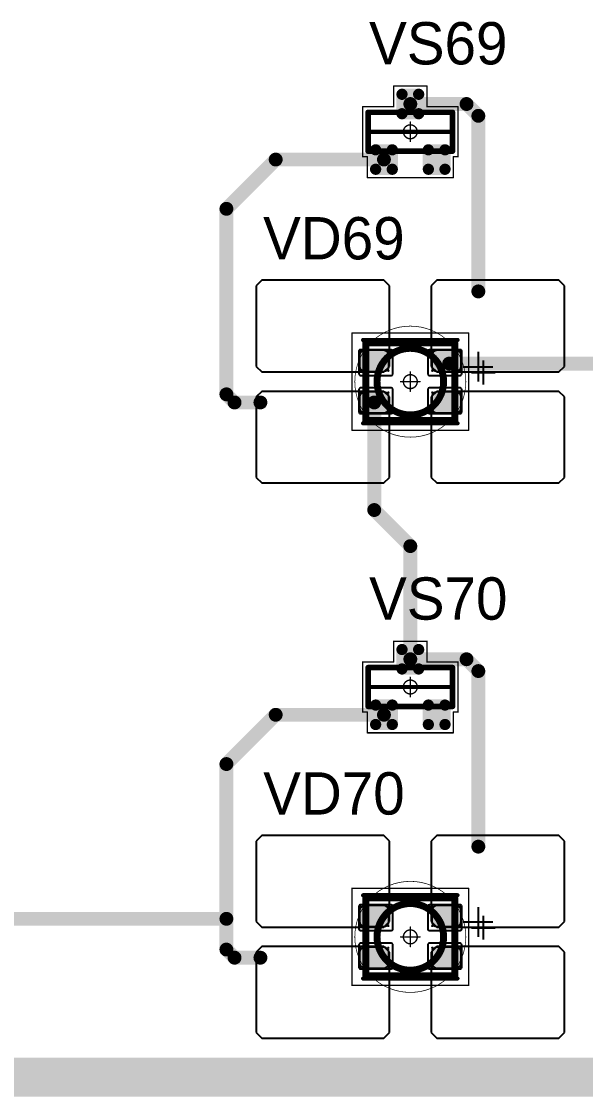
# Model space of a CAD drawing. Header units: millimetres. Extents: x 0 to 400, y 0 to 511.
# Drawn here: x 185.99 to 206.31, y 175.75 to 214.47 of the extents above; entities that cross this region are included whole.
import ezdxf

# ---------------------------------------------------------------- set-up
doc = ezdxf.new("R2010")
doc.units = ezdxf.units.MM
for name, color, linetype in [('Mechanical13', 56, 'Continuous'), ('Mechanical15', 56, 'Continuous'), ('Mechanical2', 216, 'Continuous'), ('TopLayer', 1, 'Continuous'), ('TopOverlay', 2, 'Continuous'), ('TopPaste', 8, 'Continuous'), ('TopSolder', 216, 'Continuous')]:
    doc.layers.add(name, color=color, linetype=linetype)

# ---------------------------------------------------------------- blocks, each defined once
blk = doc.blocks.new('SOT23_527')
at = {"layer": 'Mechanical13', "const_width": 0.2}
for points in [[(-0.7, 1.52), (0.7, 1.52)], [(-0.7, 1.52), (-0.7, -1.52)], [(0.7, 1.52), (0.7, -1.52)], [(-0.7, -1.52), (0.7, -1.52)]]:
    blk.add_lwpolyline(points, dxfattribs=at)
at = {"layer": 'Mechanical13', "const_width": 0.1}
for points in [[(-0.75, 1.52, 1), (-0.65, 1.52, 1)], [(-0.75, 1.52, 1), (-0.65, 1.52, 1)], [(0.65, 1.52, 1), (0.75, 1.52, 1)], [(0.65, 1.52, 1), (0.75, 1.52, 1)], [(-0.75, -1.52, 1), (-0.65, -1.52, 1)], [(-0.75, -1.52, 1), (-0.65, -1.52, 1)], [(0.65, -1.52, 1), (0.75, -1.52, 1)], [(0.65, -1.52, 1), (0.75, -1.52, 1)]]:
    blk.add_lwpolyline(points, format="xyb", close=True, dxfattribs=at)
at = {"layer": 'Mechanical15', "const_width": 0.05}
for points in [[(-1.65, 1.55), (-1.65, -1.55)], [(-1.65, 1.55), (-0.9, 1.55)], [(-0.9, 1.72), (-0.9, 1.55)], [(-0.9, 1.72), (0.9, 1.72)], [(0.9, 1.72), (0.9, 0.6)], [(0.9, 0.6), (1.65, 0.6)], [(1.65, 0.6), (1.65, -0.6)], [(-0.35, 0), (0.35, 0)], [(0, 0.35), (0, -0.35)], [(0.9, -0.6), (1.65, -0.6)], [(0.9, -0.6), (0.9, -1.72)], [(-1.65, -1.55), (-0.9, -1.55)], [(-0.9, -1.55), (-0.9, -1.72)], [(-0.9, -1.72), (0.9, -1.72)]]:
    blk.add_lwpolyline(points, dxfattribs=at)
at = {"layer": 'Mechanical15'}
for points, const_width in [([(-1.662, 1.55, 1), (-1.637, 1.55, 1)], 0.025), ([(-1.662, 1.55, 1), (-1.637, 1.55, 1)], 0.025), ([(-0.913, 1.72, 1), (-0.888, 1.72, 1)], 0.025), ([(-0.913, 1.72, 1), (-0.888, 1.72, 1)], 0.025), ([(-0.913, 1.55, 1), (-0.888, 1.55, 1)], 0.025), ([(-0.913, 1.55, 1), (-0.888, 1.55, 1)], 0.025), ([(0.888, 1.72, 1), (0.913, 1.72, 1)], 0.025), ([(0.888, 1.72, 1), (0.913, 1.72, 1)], 0.025), ([(0.888, 0.6, 1), (0.913, 0.6, 1)], 0.025), ([(0.888, 0.6, 1), (0.913, 0.6, 1)], 0.025), ([(1.637, 0.6, 1), (1.662, 0.6, 1)], 0.025), ([(1.637, 0.6, 1), (1.662, 0.6, 1)], 0.025), ([(-0.362, 0, 1), (-0.337, 0, 1)], 0.025), ([(0.25, 0, 1), (-0.25, 0, 1)], 0.05), ([(-0.262, 0, 1), (-0.238, 0, 1)], 0.025), ([(-0.012, 0.35, 1), (0.012, 0.35, 1)], 0.025), ([(0.238, 0, 1), (0.262, 0, 1)], 0.025), ([(0.337, 0, 1), (0.362, 0, 1)], 0.025), ([(-0.012, -0.35, 1), (0.012, -0.35, 1)], 0.025), ([(0.888, -0.6, 1), (0.913, -0.6, 1)], 0.025), ([(0.888, -0.6, 1), (0.913, -0.6, 1)], 0.025), ([(1.637, -0.6, 1), (1.662, -0.6, 1)], 0.025), ([(1.637, -0.6, 1), (1.662, -0.6, 1)], 0.025), ([(-1.662, -1.55, 1), (-1.637, -1.55, 1)], 0.025), ([(-1.662, -1.55, 1), (-1.637, -1.55, 1)], 0.025), ([(-0.913, -1.55, 1), (-0.888, -1.55, 1)], 0.025), ([(-0.913, -1.55, 1), (-0.888, -1.55, 1)], 0.025), ([(-0.913, -1.72, 1), (-0.888, -1.72, 1)], 0.025), ([(-0.913, -1.72, 1), (-0.888, -1.72, 1)], 0.025), ([(0.888, -1.72, 1), (0.913, -1.72, 1)], 0.025), ([(0.888, -1.72, 1), (0.913, -1.72, 1)], 0.025)]:
    blk.add_lwpolyline(points, format="xyb", close=True, dxfattribs=dict(at, const_width=const_width))
at = {"layer": 'TopLayer', "const_width": 0.1}
for points in [[(-1.4, 1.25, 1), (-1.3, 1.25, 1)], [(-0.7, 1.25, 1), (-0.6, 1.25, 1)], [(-1.4, 0.65, 1), (-1.3, 0.65, 1)], [(-0.7, 0.65, 1), (-0.6, 0.65, 1)], [(0.6, 0.3, 1), (0.7, 0.3, 1)], [(1.3, 0.3, 1), (1.4, 0.3, 1)], [(0.6, -0.3, 1), (0.7, -0.3, 1)], [(1.3, -0.3, 1), (1.4, -0.3, 1)], [(-1.4, -0.65, 1), (-1.3, -0.65, 1)], [(-0.7, -0.65, 1), (-0.6, -0.65, 1)], [(-1.4, -1.25, 1), (-1.3, -1.25, 1)], [(-0.7, -1.25, 1), (-0.6, -1.25, 1)]]:
    blk.add_lwpolyline(points, format="xyb", close=True, dxfattribs=at)
at = {"layer": 'TopLayer'}
for points in [[(-1.45, 1.25), (-1.45, 0.65), (-0.55, 1.25), (-0.55, 0.65)], [(-1.35, 1.35), (-1.35, 0.55), (-0.65, 1.35), (-0.65, 0.55)], [(0.65, 0.4), (0.65, -0.4), (1.35, 0.4), (1.35, -0.4)], [(0.55, 0.3), (0.55, -0.3), (1.45, 0.3), (1.45, -0.3)], [(-1.45, -0.65), (-1.45, -1.25), (-0.55, -0.65), (-0.55, -1.25)], [(-1.35, -0.55), (-1.35, -1.35), (-0.65, -0.55), (-0.65, -1.35)]]:
    blk.add_solid(points, dxfattribs=at)
at = {"layer": 'TopOverlay', "const_width": 0.15}
blk.add_lwpolyline([(0, 1.5), (0, -1.5)], dxfattribs=at)
at = {"layer": 'TopOverlay', "const_width": 0.075}
for points in [[(-0.038, 1.5, 1), (0.038, 1.5, 1)], [(-0.038, -1.5, 1), (0.038, -1.5, 1)]]:
    blk.add_lwpolyline(points, format="xyb", close=True, dxfattribs=at)
at = {"layer": 'TopPaste', "const_width": 0.075}
for points in [[(-1.387, 1.25, 1), (-1.313, 1.25, 1)], [(-0.687, 1.25, 1), (-0.613, 1.25, 1)], [(-1.387, 0.65, 1), (-1.313, 0.65, 1)], [(-0.687, 0.65, 1), (-0.613, 0.65, 1)], [(0.613, 0.3, 1), (0.687, 0.3, 1)], [(1.313, 0.3, 1), (1.387, 0.3, 1)], [(0.613, -0.3, 1), (0.687, -0.3, 1)], [(1.313, -0.3, 1), (1.387, -0.3, 1)], [(-1.387, -0.65, 1), (-1.313, -0.65, 1)], [(-0.687, -0.65, 1), (-0.613, -0.65, 1)], [(-1.387, -1.25, 1), (-1.313, -1.25, 1)], [(-0.687, -1.25, 1), (-0.613, -1.25, 1)]]:
    blk.add_lwpolyline(points, format="xyb", close=True, dxfattribs=at)
at = {"layer": 'TopPaste'}
for points in [[(-1.425, 1.25), (-1.425, 0.65), (-0.575, 1.25), (-0.575, 0.65)], [(-1.35, 1.325), (-1.35, 0.575), (-0.65, 1.325), (-0.65, 0.575)], [(0.575, 0.3), (0.575, -0.3), (1.425, 0.3), (1.425, -0.3)], [(0.65, 0.375), (0.65, -0.375), (1.35, 0.375), (1.35, -0.375)], [(-1.425, -0.65), (-1.425, -1.25), (-0.575, -0.65), (-0.575, -1.25)], [(-1.35, -0.575), (-1.35, -1.325), (-0.65, -0.575), (-0.65, -1.325)]]:
    blk.add_solid(points, dxfattribs=at)
at = {"layer": 'TopSolder', "const_width": 0.202}
for points in [[(-1.451, 1.25, 1), (-1.249, 1.25, 1)], [(-0.751, 1.25, 1), (-0.549, 1.25, 1)], [(-1.451, 0.65, 1), (-1.249, 0.65, 1)], [(-0.751, 0.65, 1), (-0.549, 0.65, 1)], [(0.549, 0.3, 1), (0.751, 0.3, 1)], [(1.249, 0.3, 1), (1.451, 0.3, 1)], [(0.549, -0.3, 1), (0.751, -0.3, 1)], [(1.249, -0.3, 1), (1.451, -0.3, 1)], [(-1.451, -0.65, 1), (-1.249, -0.65, 1)], [(-0.751, -0.65, 1), (-0.549, -0.65, 1)], [(-1.451, -1.25, 1), (-1.249, -1.25, 1)], [(-0.751, -1.25, 1), (-0.549, -1.25, 1)]]:
    blk.add_lwpolyline(points, format="xyb", close=True, dxfattribs=at)
at = {"layer": 'TopSolder'}
for points in [[(-1.552, 1.25), (-1.552, 0.65), (-0.448, 1.25), (-0.448, 0.65)], [(-1.35, 1.452), (-1.35, 0.448), (-0.65, 1.452), (-0.65, 0.448)], [(0.65, 0.502), (0.65, -0.502), (1.35, 0.502), (1.35, -0.502)], [(0.448, 0.3), (0.448, -0.3), (1.552, 0.3), (1.552, -0.3)], [(-1.552, -0.65), (-1.552, -1.25), (-0.448, -0.65), (-0.448, -1.25)], [(-1.35, -0.448), (-1.35, -1.452), (-0.65, -0.448), (-0.65, -1.452)]]:
    blk.add_solid(points, dxfattribs=at)
blk = doc.blocks.new('SOT23_528')
at = {"layer": 'Mechanical13', "const_width": 0.2}
for points in [[(-0.7, 1.52), (0.7, 1.52)], [(-0.7, 1.52), (-0.7, -1.52)], [(0.7, 1.52), (0.7, -1.52)], [(-0.7, -1.52), (0.7, -1.52)]]:
    blk.add_lwpolyline(points, dxfattribs=at)
at = {"layer": 'Mechanical13', "const_width": 0.1}
for points in [[(-0.75, 1.52, 1), (-0.65, 1.52, 1)], [(-0.75, 1.52, 1), (-0.65, 1.52, 1)], [(0.65, 1.52, 1), (0.75, 1.52, 1)], [(0.65, 1.52, 1), (0.75, 1.52, 1)], [(-0.75, -1.52, 1), (-0.65, -1.52, 1)], [(-0.75, -1.52, 1), (-0.65, -1.52, 1)], [(0.65, -1.52, 1), (0.75, -1.52, 1)], [(0.65, -1.52, 1), (0.75, -1.52, 1)]]:
    blk.add_lwpolyline(points, format="xyb", close=True, dxfattribs=at)
at = {"layer": 'Mechanical15', "const_width": 0.05}
for points in [[(-1.65, 1.55), (-1.65, -1.55)], [(-1.65, 1.55), (-0.9, 1.55)], [(-0.9, 1.72), (-0.9, 1.55)], [(-0.9, 1.72), (0.9, 1.72)], [(0.9, 1.72), (0.9, 0.6)], [(0.9, 0.6), (1.65, 0.6)], [(1.65, 0.6), (1.65, -0.6)], [(-0.35, 0), (0.35, 0)], [(0, 0.35), (0, -0.35)], [(0.9, -0.6), (1.65, -0.6)], [(0.9, -0.6), (0.9, -1.72)], [(-1.65, -1.55), (-0.9, -1.55)], [(-0.9, -1.55), (-0.9, -1.72)], [(-0.9, -1.72), (0.9, -1.72)]]:
    blk.add_lwpolyline(points, dxfattribs=at)
at = {"layer": 'Mechanical15'}
for points, const_width in [([(-1.662, 1.55, 1), (-1.637, 1.55, 1)], 0.025), ([(-1.662, 1.55, 1), (-1.637, 1.55, 1)], 0.025), ([(-0.913, 1.72, 1), (-0.888, 1.72, 1)], 0.025), ([(-0.913, 1.72, 1), (-0.888, 1.72, 1)], 0.025), ([(-0.913, 1.55, 1), (-0.888, 1.55, 1)], 0.025), ([(-0.913, 1.55, 1), (-0.888, 1.55, 1)], 0.025), ([(0.888, 1.72, 1), (0.913, 1.72, 1)], 0.025), ([(0.888, 1.72, 1), (0.913, 1.72, 1)], 0.025), ([(0.888, 0.6, 1), (0.913, 0.6, 1)], 0.025), ([(0.888, 0.6, 1), (0.913, 0.6, 1)], 0.025), ([(1.637, 0.6, 1), (1.662, 0.6, 1)], 0.025), ([(1.637, 0.6, 1), (1.662, 0.6, 1)], 0.025), ([(-0.362, 0, 1), (-0.337, 0, 1)], 0.025), ([(0.25, 0, 1), (-0.25, 0, 1)], 0.05), ([(-0.262, 0, 1), (-0.238, 0, 1)], 0.025), ([(-0.012, 0.35, 1), (0.012, 0.35, 1)], 0.025), ([(0.238, 0, 1), (0.262, 0, 1)], 0.025), ([(0.337, 0, 1), (0.362, 0, 1)], 0.025), ([(-0.012, -0.35, 1), (0.012, -0.35, 1)], 0.025), ([(0.888, -0.6, 1), (0.913, -0.6, 1)], 0.025), ([(0.888, -0.6, 1), (0.913, -0.6, 1)], 0.025), ([(1.637, -0.6, 1), (1.662, -0.6, 1)], 0.025), ([(1.637, -0.6, 1), (1.662, -0.6, 1)], 0.025), ([(-1.662, -1.55, 1), (-1.637, -1.55, 1)], 0.025), ([(-1.662, -1.55, 1), (-1.637, -1.55, 1)], 0.025), ([(-0.913, -1.55, 1), (-0.888, -1.55, 1)], 0.025), ([(-0.913, -1.55, 1), (-0.888, -1.55, 1)], 0.025), ([(-0.913, -1.72, 1), (-0.888, -1.72, 1)], 0.025), ([(-0.913, -1.72, 1), (-0.888, -1.72, 1)], 0.025), ([(0.888, -1.72, 1), (0.913, -1.72, 1)], 0.025), ([(0.888, -1.72, 1), (0.913, -1.72, 1)], 0.025)]:
    blk.add_lwpolyline(points, format="xyb", close=True, dxfattribs=dict(at, const_width=const_width))
at = {"layer": 'TopLayer', "const_width": 0.1}
for points in [[(-1.4, 1.25, 1), (-1.3, 1.25, 1)], [(-0.7, 1.25, 1), (-0.6, 1.25, 1)], [(-1.4, 0.65, 1), (-1.3, 0.65, 1)], [(-0.7, 0.65, 1), (-0.6, 0.65, 1)], [(0.6, 0.3, 1), (0.7, 0.3, 1)], [(1.3, 0.3, 1), (1.4, 0.3, 1)], [(0.6, -0.3, 1), (0.7, -0.3, 1)], [(1.3, -0.3, 1), (1.4, -0.3, 1)], [(-1.4, -0.65, 1), (-1.3, -0.65, 1)], [(-0.7, -0.65, 1), (-0.6, -0.65, 1)], [(-1.4, -1.25, 1), (-1.3, -1.25, 1)], [(-0.7, -1.25, 1), (-0.6, -1.25, 1)]]:
    blk.add_lwpolyline(points, format="xyb", close=True, dxfattribs=at)
at = {"layer": 'TopLayer'}
for points in [[(-1.45, 1.25), (-1.45, 0.65), (-0.55, 1.25), (-0.55, 0.65)], [(-1.35, 1.35), (-1.35, 0.55), (-0.65, 1.35), (-0.65, 0.55)], [(0.65, 0.4), (0.65, -0.4), (1.35, 0.4), (1.35, -0.4)], [(0.55, 0.3), (0.55, -0.3), (1.45, 0.3), (1.45, -0.3)], [(-1.45, -0.65), (-1.45, -1.25), (-0.55, -0.65), (-0.55, -1.25)], [(-1.35, -0.55), (-1.35, -1.35), (-0.65, -0.55), (-0.65, -1.35)]]:
    blk.add_solid(points, dxfattribs=at)
at = {"layer": 'TopOverlay', "const_width": 0.15}
blk.add_lwpolyline([(0, 1.5), (0, -1.5)], dxfattribs=at)
at = {"layer": 'TopOverlay', "const_width": 0.075}
for points in [[(-0.038, 1.5, 1), (0.038, 1.5, 1)], [(-0.038, -1.5, 1), (0.038, -1.5, 1)]]:
    blk.add_lwpolyline(points, format="xyb", close=True, dxfattribs=at)
at = {"layer": 'TopPaste', "const_width": 0.075}
for points in [[(-1.387, 1.25, 1), (-1.313, 1.25, 1)], [(-0.687, 1.25, 1), (-0.613, 1.25, 1)], [(-1.387, 0.65, 1), (-1.313, 0.65, 1)], [(-0.687, 0.65, 1), (-0.613, 0.65, 1)], [(0.613, 0.3, 1), (0.687, 0.3, 1)], [(1.313, 0.3, 1), (1.387, 0.3, 1)], [(0.613, -0.3, 1), (0.687, -0.3, 1)], [(1.313, -0.3, 1), (1.387, -0.3, 1)], [(-1.387, -0.65, 1), (-1.313, -0.65, 1)], [(-0.687, -0.65, 1), (-0.613, -0.65, 1)], [(-1.387, -1.25, 1), (-1.313, -1.25, 1)], [(-0.687, -1.25, 1), (-0.613, -1.25, 1)]]:
    blk.add_lwpolyline(points, format="xyb", close=True, dxfattribs=at)
at = {"layer": 'TopPaste'}
for points in [[(-1.425, 1.25), (-1.425, 0.65), (-0.575, 1.25), (-0.575, 0.65)], [(-1.35, 1.325), (-1.35, 0.575), (-0.65, 1.325), (-0.65, 0.575)], [(0.575, 0.3), (0.575, -0.3), (1.425, 0.3), (1.425, -0.3)], [(0.65, 0.375), (0.65, -0.375), (1.35, 0.375), (1.35, -0.375)], [(-1.425, -0.65), (-1.425, -1.25), (-0.575, -0.65), (-0.575, -1.25)], [(-1.35, -0.575), (-1.35, -1.325), (-0.65, -0.575), (-0.65, -1.325)]]:
    blk.add_solid(points, dxfattribs=at)
at = {"layer": 'TopSolder', "const_width": 0.202}
for points in [[(-1.451, 1.25, 1), (-1.249, 1.25, 1)], [(-0.751, 1.25, 1), (-0.549, 1.25, 1)], [(-1.451, 0.65, 1), (-1.249, 0.65, 1)], [(-0.751, 0.65, 1), (-0.549, 0.65, 1)], [(0.549, 0.3, 1), (0.751, 0.3, 1)], [(1.249, 0.3, 1), (1.451, 0.3, 1)], [(0.549, -0.3, 1), (0.751, -0.3, 1)], [(1.249, -0.3, 1), (1.451, -0.3, 1)], [(-1.451, -0.65, 1), (-1.249, -0.65, 1)], [(-0.751, -0.65, 1), (-0.549, -0.65, 1)], [(-1.451, -1.25, 1), (-1.249, -1.25, 1)], [(-0.751, -1.25, 1), (-0.549, -1.25, 1)]]:
    blk.add_lwpolyline(points, format="xyb", close=True, dxfattribs=at)
at = {"layer": 'TopSolder'}
for points in [[(-1.552, 1.25), (-1.552, 0.65), (-0.448, 1.25), (-0.448, 0.65)], [(-1.35, 1.452), (-1.35, 0.448), (-0.65, 1.452), (-0.65, 0.448)], [(0.65, 0.502), (0.65, -0.502), (1.35, 0.502), (1.35, -0.502)], [(0.448, 0.3), (0.448, -0.3), (1.552, 0.3), (1.552, -0.3)], [(-1.552, -0.65), (-1.552, -1.25), (-0.448, -0.65), (-0.448, -1.25)], [(-1.35, -0.448), (-1.35, -1.452), (-0.65, -0.448), (-0.65, -1.452)]]:
    blk.add_solid(points, dxfattribs=at)
blk = doc.blocks.new('E65F_731')
at = {"layer": 'Mechanical13'}
for p, q in [((2.441, 1.071), (2.441, 0)), ((1.905, 0.536), (2.976, 0.536))]:
    blk.add_line(p, q, dxfattribs=at)
at = {"layer": 'Mechanical13', "const_width": 0.25}
for points in [[(-1.6, -1.4), (-1.6, 1.4)], [(-1.6, 1.4), (1.6, 1.4)], [(1.6, -1.4), (1.6, 1.4)], [(-1.6, -1.4), (1.6, -1.4)]]:
    blk.add_lwpolyline(points, dxfattribs=at)
at = {"layer": 'Mechanical13'}
for points, const_width in [([(-1.663, 1.4, 1), (-1.538, 1.4, 1)], 0.125), ([(-1.663, 1.4, 1), (-1.538, 1.4, 1)], 0.125), ([(1.2, 0, 1), (-1.2, 0, 1)], 0.25), ([(1.537, 1.4, 1), (1.662, 1.4, 1)], 0.125), ([(1.537, 1.4, 1), (1.662, 1.4, 1)], 0.125), ([(-1.263, 0, 1), (-1.138, 0, 1)], 0.125), ([(1.137, 0, 1), (1.262, 0, 1)], 0.125), ([(-1.663, -1.4, 1), (-1.538, -1.4, 1)], 0.125), ([(-1.663, -1.4, 1), (-1.538, -1.4, 1)], 0.125), ([(1.537, -1.4, 1), (1.662, -1.4, 1)], 0.125), ([(1.537, -1.4, 1), (1.662, -1.4, 1)], 0.125)]:
    blk.add_lwpolyline(points, format="xyb", close=True, dxfattribs=dict(at, const_width=const_width))
at = {"layer": 'Mechanical15', "const_width": 0.05}
for points in [[(-2.1, 1.75), (2.1, 1.75)], [(-2.1, -1.75), (-2.1, 1.75)], [(2.1, -1.75), (2.1, 1.75)], [(-0.35, 0), (0.35, 0)], [(-0.35, 0), (0.35, 0)], [(0, -0.35), (0, 0.35)], [(0, -0.35), (0, 0.35)], [(-2.1, -1.75), (2.1, -1.75)]]:
    blk.add_lwpolyline(points, dxfattribs=at)
at = {"layer": 'Mechanical15'}
for points, const_width in [([(-2.113, 1.75, 1), (-2.088, 1.75, 1)], 0.025), ([(-2.113, 1.75, 1), (-2.088, 1.75, 1)], 0.025), ([(2.087, 1.75, 1), (2.112, 1.75, 1)], 0.025), ([(2.087, 1.75, 1), (2.112, 1.75, 1)], 0.025), ([(-0.363, 0, 1), (-0.338, 0, 1)], 0.025), ([(-0.363, 0, 1), (-0.338, 0, 1)], 0.025), ([(0.25, 0, 1), (-0.25, 0, 1)], 0.05), ([(0.25, 0, 1), (-0.25, 0, 1)], 0.05), ([(-0.263, 0, 1), (-0.238, 0, 1)], 0.025), ([(-0.263, 0, 1), (-0.238, 0, 1)], 0.025), ([(-0.013, 0.35, 1), (0.012, 0.35, 1)], 0.025), ([(-0.013, 0.35, 1), (0.012, 0.35, 1)], 0.025), ([(0.237, 0, 1), (0.262, 0, 1)], 0.025), ([(0.237, 0, 1), (0.262, 0, 1)], 0.025), ([(0.337, 0, 1), (0.362, 0, 1)], 0.025), ([(0.337, 0, 1), (0.362, 0, 1)], 0.025), ([(-0.013, -0.35, 1), (0.012, -0.35, 1)], 0.025), ([(-0.013, -0.35, 1), (0.012, -0.35, 1)], 0.025), ([(-2.113, -1.75, 1), (-2.088, -1.75, 1)], 0.025), ([(-2.113, -1.75, 1), (-2.088, -1.75, 1)], 0.025), ([(2.087, -1.75, 1), (2.112, -1.75, 1)], 0.025), ([(2.087, -1.75, 1), (2.112, -1.75, 1)], 0.025)]:
    blk.add_lwpolyline(points, format="xyb", close=True, dxfattribs=dict(at, const_width=const_width))
at = {"layer": 'TopLayer'}
for p, q in [((-5.35, 3.65), (-5.55, 3.45)), ((-0.95, 3.65), (-5.35, 3.65)), ((-5.35, 3.65), (-5.35, 3.65)), ((-0.75, 3.45), (-0.95, 3.65)), ((0.95, 3.65), (0.75, 3.45)), ((5.35, 3.65), (0.95, 3.65)), ((0.95, 3.65), (0.95, 3.65)), ((5.55, 3.45), (5.35, 3.65)), ((-5.55, 3.45), (-5.55, 3.45)), ((-5.55, 3.45), (-5.55, 0.55)), ((-0.75, 0.55), (-0.75, 3.45)), ((0.75, 3.45), (0.75, 3.45)), ((0.75, 3.45), (0.75, 0.55)), ((5.55, 0.55), (5.55, 3.45)), ((-5.55, 0.55), (-5.35, 0.35)), ((-0.95, 0.35), (-0.75, 0.55)), ((0.75, 0.55), (0.95, 0.35)), ((5.35, 0.35), (5.55, 0.55)), ((-5.35, 0.35), (-0.95, 0.35)), ((0.95, 0.35), (5.35, 0.35)), ((-5.35, -0.35), (-5.55, -0.55)), ((-0.95, -0.35), (-5.35, -0.35)), ((-5.35, -0.35), (-5.35, -0.35)), ((-0.75, -0.55), (-0.95, -0.35)), ((0.95, -0.35), (0.75, -0.55)), ((5.35, -0.35), (0.95, -0.35)), ((0.95, -0.35), (0.95, -0.35)), ((5.55, -0.55), (5.35, -0.35)), ((-5.55, -0.55), (-5.55, -0.55)), ((-5.55, -0.55), (-5.55, -3.45)), ((-0.75, -3.45), (-0.75, -0.55)), ((0.75, -0.55), (0.75, -0.55)), ((0.75, -0.55), (0.75, -3.45)), ((5.55, -3.45), (5.55, -0.55)), ((-5.55, -3.45), (-5.35, -3.65)), ((-0.95, -3.65), (-0.75, -3.45)), ((0.75, -3.45), (0.95, -3.65)), ((5.35, -3.65), (5.55, -3.45)), ((-5.35, -3.65), (-0.95, -3.65)), ((0.95, -3.65), (5.35, -3.65))]:
    blk.add_line(p, q, dxfattribs=at)
at = {"layer": 'TopLayer', "const_width": 0.04}
for points in [[(-1.83, 1.11, 1), (-1.79, 1.11, 1)], [(-0.81, 1.11, 1), (-0.77, 1.11, 1)], [(0.77, 1.11, 1), (0.81, 1.11, 1)], [(1.79, 1.11, 1), (1.83, 1.11, 1)], [(-1.83, 0.39, 1), (-1.79, 0.39, 1)], [(-0.81, 0.39, 1), (-0.77, 0.39, 1)], [(0.77, 0.39, 1), (0.81, 0.39, 1)], [(1.79, 0.39, 1), (1.83, 0.39, 1)], [(-1.83, -0.39, 1), (-1.79, -0.39, 1)], [(-0.81, -0.39, 1), (-0.77, -0.39, 1)], [(0.77, -0.39, 1), (0.81, -0.39, 1)], [(1.79, -0.39, 1), (1.83, -0.39, 1)], [(-1.83, -1.11, 1), (-1.79, -1.11, 1)], [(-0.81, -1.11, 1), (-0.77, -1.11, 1)], [(0.77, -1.11, 1), (0.81, -1.11, 1)], [(1.79, -1.11, 1), (1.83, -1.11, 1)]]:
    blk.add_lwpolyline(points, format="xyb", close=True, dxfattribs=at)
at = {"layer": 'TopLayer'}
for points in [[(-1.85, 1.11), (-1.85, 0.39), (-0.75, 1.11), (-0.75, 0.39)], [(-1.81, 1.15), (-1.81, 0.35), (-0.79, 1.15), (-0.79, 0.35)], [(0.75, 1.11), (0.75, 0.39), (1.85, 1.11), (1.85, 0.39)], [(0.79, 1.15), (0.79, 0.35), (1.81, 1.15), (1.81, 0.35)], [(-1.81, -0.35), (-1.81, -1.15), (-0.79, -0.35), (-0.79, -1.15)], [(0.79, -0.35), (0.79, -1.15), (1.81, -0.35), (1.81, -1.15)], [(-1.85, -0.39), (-1.85, -1.11), (-0.75, -0.39), (-0.75, -1.11)], [(0.75, -0.39), (0.75, -1.11), (1.85, -0.39), (1.85, -1.11)]]:
    blk.add_solid(points, dxfattribs=at)
at = {"layer": 'TopOverlay'}
for p, q in [((2.628, 0.757), (2.628, -0.1)), ((2.2, 0.328), (3.057, 0.328))]:
    blk.add_line(p, q, dxfattribs=at)
at = {"layer": 'TopOverlay', "const_width": 0.15}
for points in [[(-1.7, 1.5), (1.7, 1.5)], [(-1.7, -1.5), (1.7, -1.5)]]:
    blk.add_lwpolyline(points, dxfattribs=at)
at = {"layer": 'TopOverlay', "const_width": 0.075}
for points in [[(-1.738, 1.5, 1), (-1.663, 1.5, 1)], [(1.662, 1.5, 1), (1.737, 1.5, 1)], [(-1.738, -1.5, 1), (-1.663, -1.5, 1)], [(1.662, -1.5, 1), (1.737, -1.5, 1)]]:
    blk.add_lwpolyline(points, format="xyb", close=True, dxfattribs=at)
at = {"layer": 'TopPaste'}
for p, q in [((-1.814, 1.011), (-1.829, 0.938)), ((-1.829, 0.938), (-1.829, 0.563)), ((-1.773, 1.073), (-1.814, 1.011)), ((-1.711, 1.114), (-1.773, 1.073)), ((-1.638, 1.129), (-1.711, 1.114)), ((-0.963, 1.129), (-1.638, 1.129)), ((-0.889, 1.114), (-0.963, 1.129)), ((-0.827, 1.073), (-0.889, 1.114)), ((-0.786, 1.011), (-0.827, 1.073)), ((-0.771, 0.938), (-0.786, 1.011)), ((-0.771, 0.563), (-0.771, 0.938)), ((0.786, 1.011), (0.771, 0.938)), ((0.771, 0.938), (0.771, 0.563)), ((0.827, 1.073), (0.786, 1.011)), ((0.889, 1.114), (0.827, 1.073)), ((0.962, 1.129), (0.889, 1.114)), ((1.637, 1.129), (0.962, 1.129)), ((1.711, 1.114), (1.637, 1.129)), ((1.773, 1.073), (1.711, 1.114)), ((1.814, 1.011), (1.773, 1.073)), ((1.829, 0.938), (1.814, 1.011)), ((1.829, 0.563), (1.829, 0.938)), ((-1.829, 0.563), (-1.814, 0.489)), ((-1.814, 0.489), (-1.773, 0.427)), ((-1.773, 0.427), (-1.711, 0.386)), ((-0.889, 0.386), (-0.827, 0.427)), ((-0.827, 0.427), (-0.786, 0.489)), ((-0.786, 0.489), (-0.771, 0.563)), ((0.771, 0.563), (0.786, 0.489)), ((0.786, 0.489), (0.827, 0.427)), ((0.827, 0.427), (0.889, 0.386)), ((1.711, 0.386), (1.773, 0.427)), ((1.773, 0.427), (1.814, 0.489)), ((1.814, 0.489), (1.829, 0.563)), ((-1.711, 0.386), (-1.638, 0.371)), ((-1.638, 0.371), (-0.963, 0.371)), ((-0.963, 0.371), (-0.889, 0.386)), ((0.889, 0.386), (0.962, 0.371)), ((0.962, 0.371), (1.637, 0.371)), ((1.637, 0.371), (1.711, 0.386)), ((-1.711, -0.386), (-1.773, -0.427)), ((-1.638, -0.371), (-1.711, -0.386)), ((-0.963, -0.371), (-1.638, -0.371)), ((-0.889, -0.386), (-0.963, -0.371)), ((-0.827, -0.427), (-0.889, -0.386)), ((0.889, -0.386), (0.827, -0.427)), ((0.962, -0.371), (0.889, -0.386)), ((1.637, -0.371), (0.962, -0.371)), ((1.711, -0.386), (1.637, -0.371)), ((1.773, -0.427), (1.711, -0.386)), ((-1.814, -0.489), (-1.829, -0.563)), ((-1.829, -0.563), (-1.829, -0.938)), ((-1.773, -0.427), (-1.814, -0.489)), ((-0.786, -0.489), (-0.827, -0.427)), ((-0.771, -0.563), (-0.786, -0.489)), ((-0.771, -0.938), (-0.771, -0.563)), ((0.786, -0.489), (0.771, -0.563)), ((0.771, -0.563), (0.771, -0.938)), ((0.827, -0.427), (0.786, -0.489)), ((1.814, -0.489), (1.773, -0.427)), ((1.829, -0.563), (1.814, -0.489)), ((1.829, -0.938), (1.829, -0.563)), ((-1.829, -0.938), (-1.814, -1.011)), ((-1.814, -1.011), (-1.773, -1.073)), ((-1.773, -1.073), (-1.711, -1.114)), ((-1.711, -1.114), (-1.638, -1.129)), ((-1.638, -1.129), (-0.963, -1.129)), ((-0.963, -1.129), (-0.889, -1.114)), ((-0.889, -1.114), (-0.827, -1.073)), ((-0.827, -1.073), (-0.786, -1.011)), ((-0.786, -1.011), (-0.771, -0.938)), ((0.771, -0.938), (0.786, -1.011)), ((0.786, -1.011), (0.827, -1.073)), ((0.827, -1.073), (0.889, -1.114)), ((0.889, -1.114), (0.962, -1.129)), ((0.962, -1.129), (1.637, -1.129)), ((1.637, -1.129), (1.711, -1.114)), ((1.711, -1.114), (1.773, -1.073)), ((1.773, -1.073), (1.814, -1.011)), ((1.814, -1.011), (1.829, -0.938))]:
    blk.add_line(p, q, dxfattribs=at)
at = {"layer": 'TopSolder'}
for p, q in [((-1.842, 1.129), (-1.85, 1.111)), ((-1.85, 1.111), (-1.85, 1.101)), ((-1.85, 1.101), (-1.85, 1.101)), ((-1.85, 1.101), (-1.85, 0.301)), ((-1.828, 1.143), (-1.842, 1.129)), ((-1.81, 1.151), (-1.828, 1.143)), ((-1.8, 1.151), (-1.81, 1.151)), ((-0.7, 1.151), (-1.8, 1.151)), ((-0.685, 1.151), (-0.7, 1.151)), ((-0.7, 1.151), (-0.7, 1.151)), ((-0.658, 1.139), (-0.685, 1.151)), ((-0.636, 1.118), (-0.658, 1.139)), ((-0.625, 1.09), (-0.636, 1.118)), ((-0.625, 1.076), (-0.625, 1.09)), ((-0.625, 0.301), (-0.625, 1.076)), ((0.636, 1.118), (0.625, 1.09)), ((0.625, 1.09), (0.625, 1.076)), ((0.625, 1.076), (0.625, 1.076)), ((0.625, 1.076), (0.625, 0.301)), ((0.657, 1.139), (0.636, 1.118)), ((0.685, 1.151), (0.657, 1.139)), ((0.7, 1.151), (0.685, 1.151)), ((1.8, 1.151), (0.7, 1.151)), ((1.81, 1.151), (1.8, 1.151)), ((1.8, 1.151), (1.8, 1.151)), ((1.828, 1.143), (1.81, 1.151)), ((1.842, 1.129), (1.828, 1.143)), ((1.85, 1.111), (1.842, 1.129)), ((1.85, 1.101), (1.85, 1.111)), ((1.85, 0.301), (1.85, 1.101)), ((-1.85, 0.301), (-1.85, 0.286)), ((-1.85, 0.286), (-1.839, 0.258)), ((-1.839, 0.258), (-1.818, 0.237)), ((-1.818, 0.237), (-1.79, 0.226)), ((-1.79, 0.226), (-1.775, 0.226)), ((-1.775, 0.226), (-1.775, 0.226)), ((-1.775, 0.226), (-0.7, 0.226)), ((-0.7, 0.226), (-0.685, 0.226)), ((-0.685, 0.226), (-0.658, 0.237)), ((-0.658, 0.237), (-0.636, 0.258)), ((-0.636, 0.258), (-0.625, 0.286)), ((-0.625, 0.286), (-0.625, 0.301)), ((-0.625, 0.301), (-0.625, 0.301)), ((0.625, 0.301), (0.625, 0.286)), ((0.625, 0.286), (0.636, 0.258)), ((0.636, 0.258), (0.657, 0.237)), ((0.657, 0.237), (0.685, 0.226)), ((0.685, 0.226), (0.7, 0.226)), ((0.7, 0.226), (0.7, 0.226)), ((0.7, 0.226), (1.775, 0.226)), ((1.775, 0.226), (1.79, 0.226)), ((1.79, 0.226), (1.817, 0.237)), ((1.817, 0.237), (1.839, 0.258)), ((1.839, 0.258), (1.85, 0.286)), ((1.85, 0.286), (1.85, 0.301)), ((1.85, 0.301), (1.85, 0.301)), ((-1.839, -0.257), (-1.85, -0.285)), ((-1.85, -0.285), (-1.85, -0.299)), ((-1.85, -0.299), (-1.85, -0.299)), ((-1.85, -0.299), (-1.85, -1.099)), ((-1.818, -0.236), (-1.839, -0.257)), ((-1.79, -0.224), (-1.818, -0.236)), ((-1.775, -0.224), (-1.79, -0.224)), ((-0.7, -0.224), (-1.775, -0.224)), ((-0.685, -0.224), (-0.7, -0.224)), ((-0.7, -0.224), (-0.7, -0.224)), ((-0.658, -0.236), (-0.685, -0.224)), ((-0.636, -0.257), (-0.658, -0.236)), ((-0.625, -0.285), (-0.636, -0.257)), ((-0.625, -0.299), (-0.625, -0.285)), ((-0.625, -1.074), (-0.625, -0.299)), ((0.636, -0.257), (0.625, -0.285)), ((0.625, -0.285), (0.625, -0.299)), ((0.625, -0.299), (0.625, -0.299)), ((0.625, -0.299), (0.625, -1.074)), ((0.657, -0.236), (0.636, -0.257)), ((0.685, -0.224), (0.657, -0.236)), ((0.7, -0.224), (0.685, -0.224)), ((1.775, -0.224), (0.7, -0.224)), ((1.79, -0.224), (1.775, -0.224)), ((1.775, -0.224), (1.775, -0.224)), ((1.817, -0.236), (1.79, -0.224)), ((1.839, -0.257), (1.817, -0.236)), ((1.85, -0.285), (1.839, -0.257)), ((1.85, -0.299), (1.85, -0.285)), ((1.85, -1.099), (1.85, -0.299)), ((-1.85, -1.099), (-1.85, -1.109)), ((-1.85, -1.109), (-1.842, -1.128)), ((-1.842, -1.128), (-1.828, -1.142)), ((-1.828, -1.142), (-1.81, -1.149)), ((-1.81, -1.149), (-1.8, -1.149)), ((-1.8, -1.149), (-0.7, -1.149)), ((-1.8, -1.149), (-1.8, -1.149)), ((-0.7, -1.149), (-0.685, -1.149)), ((-0.685, -1.149), (-0.658, -1.138)), ((-0.658, -1.138), (-0.636, -1.117)), ((-0.636, -1.117), (-0.625, -1.089)), ((-0.625, -1.089), (-0.625, -1.074)), ((-0.625, -1.074), (-0.625, -1.074)), ((0.625, -1.074), (0.625, -1.089)), ((0.625, -1.089), (0.636, -1.117)), ((0.636, -1.117), (0.657, -1.138)), ((0.657, -1.138), (0.685, -1.149)), ((0.685, -1.149), (0.7, -1.149)), ((0.7, -1.149), (1.8, -1.149)), ((0.7, -1.149), (0.7, -1.149)), ((1.8, -1.149), (1.81, -1.149)), ((1.81, -1.149), (1.828, -1.142)), ((1.828, -1.142), (1.842, -1.128)), ((1.842, -1.128), (1.85, -1.109)), ((1.85, -1.109), (1.85, -1.099)), ((1.85, -1.099), (1.85, -1.099))]:
    blk.add_line(p, q, dxfattribs=at)
blk = doc.blocks.new('E65F_732')
at = {"layer": 'Mechanical13'}
for p, q in [((2.441, 1.071), (2.441, 0)), ((1.905, 0.536), (2.976, 0.536))]:
    blk.add_line(p, q, dxfattribs=at)
at = {"layer": 'Mechanical13', "const_width": 0.25}
for points in [[(-1.6, -1.4), (-1.6, 1.4)], [(-1.6, 1.4), (1.6, 1.4)], [(1.6, -1.4), (1.6, 1.4)], [(-1.6, -1.4), (1.6, -1.4)]]:
    blk.add_lwpolyline(points, dxfattribs=at)
at = {"layer": 'Mechanical13'}
for points, const_width in [([(-1.663, 1.4, 1), (-1.538, 1.4, 1)], 0.125), ([(-1.663, 1.4, 1), (-1.538, 1.4, 1)], 0.125), ([(1.2, 0, 1), (-1.2, 0, 1)], 0.25), ([(1.537, 1.4, 1), (1.662, 1.4, 1)], 0.125), ([(1.537, 1.4, 1), (1.662, 1.4, 1)], 0.125), ([(-1.263, 0, 1), (-1.138, 0, 1)], 0.125), ([(1.137, 0, 1), (1.262, 0, 1)], 0.125), ([(-1.663, -1.4, 1), (-1.538, -1.4, 1)], 0.125), ([(-1.663, -1.4, 1), (-1.538, -1.4, 1)], 0.125), ([(1.537, -1.4, 1), (1.662, -1.4, 1)], 0.125), ([(1.537, -1.4, 1), (1.662, -1.4, 1)], 0.125)]:
    blk.add_lwpolyline(points, format="xyb", close=True, dxfattribs=dict(at, const_width=const_width))
at = {"layer": 'Mechanical15', "const_width": 0.05}
for points in [[(-2.1, 1.75), (2.1, 1.75)], [(-2.1, -1.75), (-2.1, 1.75)], [(2.1, -1.75), (2.1, 1.75)], [(-0.35, 0), (0.35, 0)], [(-0.35, 0), (0.35, 0)], [(0, -0.35), (0, 0.35)], [(0, -0.35), (0, 0.35)], [(-2.1, -1.75), (2.1, -1.75)]]:
    blk.add_lwpolyline(points, dxfattribs=at)
at = {"layer": 'Mechanical15'}
for points, const_width in [([(-2.113, 1.75, 1), (-2.088, 1.75, 1)], 0.025), ([(-2.113, 1.75, 1), (-2.088, 1.75, 1)], 0.025), ([(2.087, 1.75, 1), (2.112, 1.75, 1)], 0.025), ([(2.087, 1.75, 1), (2.112, 1.75, 1)], 0.025), ([(-0.363, 0, 1), (-0.338, 0, 1)], 0.025), ([(-0.363, 0, 1), (-0.338, 0, 1)], 0.025), ([(0.25, 0, 1), (-0.25, 0, 1)], 0.05), ([(0.25, 0, 1), (-0.25, 0, 1)], 0.05), ([(-0.263, 0, 1), (-0.238, 0, 1)], 0.025), ([(-0.263, 0, 1), (-0.238, 0, 1)], 0.025), ([(-0.013, 0.35, 1), (0.012, 0.35, 1)], 0.025), ([(-0.013, 0.35, 1), (0.012, 0.35, 1)], 0.025), ([(0.237, 0, 1), (0.262, 0, 1)], 0.025), ([(0.237, 0, 1), (0.262, 0, 1)], 0.025), ([(0.337, 0, 1), (0.362, 0, 1)], 0.025), ([(0.337, 0, 1), (0.362, 0, 1)], 0.025), ([(-0.013, -0.35, 1), (0.012, -0.35, 1)], 0.025), ([(-0.013, -0.35, 1), (0.012, -0.35, 1)], 0.025), ([(-2.113, -1.75, 1), (-2.088, -1.75, 1)], 0.025), ([(-2.113, -1.75, 1), (-2.088, -1.75, 1)], 0.025), ([(2.087, -1.75, 1), (2.112, -1.75, 1)], 0.025), ([(2.087, -1.75, 1), (2.112, -1.75, 1)], 0.025)]:
    blk.add_lwpolyline(points, format="xyb", close=True, dxfattribs=dict(at, const_width=const_width))
at = {"layer": 'TopLayer'}
for p, q in [((-5.35, 3.65), (-5.55, 3.45)), ((-0.95, 3.65), (-5.35, 3.65)), ((-5.35, 3.65), (-5.35, 3.65)), ((-0.75, 3.45), (-0.95, 3.65)), ((0.95, 3.65), (0.75, 3.45)), ((5.35, 3.65), (0.95, 3.65)), ((0.95, 3.65), (0.95, 3.65)), ((5.55, 3.45), (5.35, 3.65)), ((-5.55, 3.45), (-5.55, 3.45)), ((-5.55, 3.45), (-5.55, 0.55)), ((-0.75, 0.55), (-0.75, 3.45)), ((0.75, 3.45), (0.75, 3.45)), ((0.75, 3.45), (0.75, 0.55)), ((5.55, 0.55), (5.55, 3.45)), ((-5.55, 0.55), (-5.35, 0.35)), ((-0.95, 0.35), (-0.75, 0.55)), ((0.75, 0.55), (0.95, 0.35)), ((5.35, 0.35), (5.55, 0.55)), ((-5.35, 0.35), (-0.95, 0.35)), ((0.95, 0.35), (5.35, 0.35)), ((-5.35, -0.35), (-5.55, -0.55)), ((-0.95, -0.35), (-5.35, -0.35)), ((-5.35, -0.35), (-5.35, -0.35)), ((-0.75, -0.55), (-0.95, -0.35)), ((0.95, -0.35), (0.75, -0.55)), ((5.35, -0.35), (0.95, -0.35)), ((0.95, -0.35), (0.95, -0.35)), ((5.55, -0.55), (5.35, -0.35)), ((-5.55, -0.55), (-5.55, -0.55)), ((-5.55, -0.55), (-5.55, -3.45)), ((-0.75, -3.45), (-0.75, -0.55)), ((0.75, -0.55), (0.75, -0.55)), ((0.75, -0.55), (0.75, -3.45)), ((5.55, -3.45), (5.55, -0.55)), ((-5.55, -3.45), (-5.35, -3.65)), ((-0.95, -3.65), (-0.75, -3.45)), ((0.75, -3.45), (0.95, -3.65)), ((5.35, -3.65), (5.55, -3.45)), ((-5.35, -3.65), (-0.95, -3.65)), ((0.95, -3.65), (5.35, -3.65))]:
    blk.add_line(p, q, dxfattribs=at)
at = {"layer": 'TopLayer', "const_width": 0.04}
for points in [[(-1.83, 1.11, 1), (-1.79, 1.11, 1)], [(-0.81, 1.11, 1), (-0.77, 1.11, 1)], [(0.77, 1.11, 1), (0.81, 1.11, 1)], [(1.79, 1.11, 1), (1.83, 1.11, 1)], [(-1.83, 0.39, 1), (-1.79, 0.39, 1)], [(-0.81, 0.39, 1), (-0.77, 0.39, 1)], [(0.77, 0.39, 1), (0.81, 0.39, 1)], [(1.79, 0.39, 1), (1.83, 0.39, 1)], [(-1.83, -0.39, 1), (-1.79, -0.39, 1)], [(-0.81, -0.39, 1), (-0.77, -0.39, 1)], [(0.77, -0.39, 1), (0.81, -0.39, 1)], [(1.79, -0.39, 1), (1.83, -0.39, 1)], [(-1.83, -1.11, 1), (-1.79, -1.11, 1)], [(-0.81, -1.11, 1), (-0.77, -1.11, 1)], [(0.77, -1.11, 1), (0.81, -1.11, 1)], [(1.79, -1.11, 1), (1.83, -1.11, 1)]]:
    blk.add_lwpolyline(points, format="xyb", close=True, dxfattribs=at)
at = {"layer": 'TopLayer'}
for points in [[(-1.85, 1.11), (-1.85, 0.39), (-0.75, 1.11), (-0.75, 0.39)], [(-1.81, 1.15), (-1.81, 0.35), (-0.79, 1.15), (-0.79, 0.35)], [(0.75, 1.11), (0.75, 0.39), (1.85, 1.11), (1.85, 0.39)], [(0.79, 1.15), (0.79, 0.35), (1.81, 1.15), (1.81, 0.35)], [(-1.81, -0.35), (-1.81, -1.15), (-0.79, -0.35), (-0.79, -1.15)], [(0.79, -0.35), (0.79, -1.15), (1.81, -0.35), (1.81, -1.15)], [(-1.85, -0.39), (-1.85, -1.11), (-0.75, -0.39), (-0.75, -1.11)], [(0.75, -0.39), (0.75, -1.11), (1.85, -0.39), (1.85, -1.11)]]:
    blk.add_solid(points, dxfattribs=at)
at = {"layer": 'TopOverlay'}
for p, q in [((2.628, 0.757), (2.628, -0.1)), ((2.2, 0.328), (3.057, 0.328))]:
    blk.add_line(p, q, dxfattribs=at)
at = {"layer": 'TopOverlay', "const_width": 0.15}
for points in [[(-1.7, 1.5), (1.7, 1.5)], [(-1.7, -1.5), (1.7, -1.5)]]:
    blk.add_lwpolyline(points, dxfattribs=at)
at = {"layer": 'TopOverlay', "const_width": 0.075}
for points in [[(-1.738, 1.5, 1), (-1.663, 1.5, 1)], [(1.662, 1.5, 1), (1.737, 1.5, 1)], [(-1.738, -1.5, 1), (-1.663, -1.5, 1)], [(1.662, -1.5, 1), (1.737, -1.5, 1)]]:
    blk.add_lwpolyline(points, format="xyb", close=True, dxfattribs=at)
at = {"layer": 'TopPaste'}
for p, q in [((-1.814, 1.011), (-1.829, 0.938)), ((-1.829, 0.938), (-1.829, 0.563)), ((-1.773, 1.073), (-1.814, 1.011)), ((-1.711, 1.114), (-1.773, 1.073)), ((-1.638, 1.129), (-1.711, 1.114)), ((-0.963, 1.129), (-1.638, 1.129)), ((-0.889, 1.114), (-0.963, 1.129)), ((-0.827, 1.073), (-0.889, 1.114)), ((-0.786, 1.011), (-0.827, 1.073)), ((-0.771, 0.938), (-0.786, 1.011)), ((-0.771, 0.563), (-0.771, 0.938)), ((0.786, 1.011), (0.771, 0.938)), ((0.771, 0.938), (0.771, 0.563)), ((0.827, 1.073), (0.786, 1.011)), ((0.889, 1.114), (0.827, 1.073)), ((0.962, 1.129), (0.889, 1.114)), ((1.637, 1.129), (0.962, 1.129)), ((1.711, 1.114), (1.637, 1.129)), ((1.773, 1.073), (1.711, 1.114)), ((1.814, 1.011), (1.773, 1.073)), ((1.829, 0.938), (1.814, 1.011)), ((1.829, 0.563), (1.829, 0.938)), ((-1.829, 0.563), (-1.814, 0.489)), ((-1.814, 0.489), (-1.773, 0.427)), ((-1.773, 0.427), (-1.711, 0.386)), ((-0.889, 0.386), (-0.827, 0.427)), ((-0.827, 0.427), (-0.786, 0.489)), ((-0.786, 0.489), (-0.771, 0.563)), ((0.771, 0.563), (0.786, 0.489)), ((0.786, 0.489), (0.827, 0.427)), ((0.827, 0.427), (0.889, 0.386)), ((1.711, 0.386), (1.773, 0.427)), ((1.773, 0.427), (1.814, 0.489)), ((1.814, 0.489), (1.829, 0.563)), ((-1.711, 0.386), (-1.638, 0.371)), ((-1.638, 0.371), (-0.963, 0.371)), ((-0.963, 0.371), (-0.889, 0.386)), ((0.889, 0.386), (0.962, 0.371)), ((0.962, 0.371), (1.637, 0.371)), ((1.637, 0.371), (1.711, 0.386)), ((-1.711, -0.386), (-1.773, -0.427)), ((-1.638, -0.371), (-1.711, -0.386)), ((-0.963, -0.371), (-1.638, -0.371)), ((-0.889, -0.386), (-0.963, -0.371)), ((-0.827, -0.427), (-0.889, -0.386)), ((0.889, -0.386), (0.827, -0.427)), ((0.962, -0.371), (0.889, -0.386)), ((1.637, -0.371), (0.962, -0.371)), ((1.711, -0.386), (1.637, -0.371)), ((1.773, -0.427), (1.711, -0.386)), ((-1.814, -0.489), (-1.829, -0.563)), ((-1.829, -0.563), (-1.829, -0.938)), ((-1.773, -0.427), (-1.814, -0.489)), ((-0.786, -0.489), (-0.827, -0.427)), ((-0.771, -0.563), (-0.786, -0.489)), ((-0.771, -0.938), (-0.771, -0.563)), ((0.786, -0.489), (0.771, -0.563)), ((0.771, -0.563), (0.771, -0.938)), ((0.827, -0.427), (0.786, -0.489)), ((1.814, -0.489), (1.773, -0.427)), ((1.829, -0.563), (1.814, -0.489)), ((1.829, -0.938), (1.829, -0.563)), ((-1.829, -0.938), (-1.814, -1.011)), ((-1.814, -1.011), (-1.773, -1.073)), ((-1.773, -1.073), (-1.711, -1.114)), ((-1.711, -1.114), (-1.638, -1.129)), ((-1.638, -1.129), (-0.963, -1.129)), ((-0.963, -1.129), (-0.889, -1.114)), ((-0.889, -1.114), (-0.827, -1.073)), ((-0.827, -1.073), (-0.786, -1.011)), ((-0.786, -1.011), (-0.771, -0.938)), ((0.771, -0.938), (0.786, -1.011)), ((0.786, -1.011), (0.827, -1.073)), ((0.827, -1.073), (0.889, -1.114)), ((0.889, -1.114), (0.962, -1.129)), ((0.962, -1.129), (1.637, -1.129)), ((1.637, -1.129), (1.711, -1.114)), ((1.711, -1.114), (1.773, -1.073)), ((1.773, -1.073), (1.814, -1.011)), ((1.814, -1.011), (1.829, -0.938))]:
    blk.add_line(p, q, dxfattribs=at)
at = {"layer": 'TopSolder'}
for p, q in [((-1.842, 1.129), (-1.85, 1.111)), ((-1.85, 1.111), (-1.85, 1.101)), ((-1.85, 1.101), (-1.85, 1.101)), ((-1.85, 1.101), (-1.85, 0.301)), ((-1.828, 1.143), (-1.842, 1.129)), ((-1.81, 1.151), (-1.828, 1.143)), ((-1.8, 1.151), (-1.81, 1.151)), ((-0.7, 1.151), (-1.8, 1.151)), ((-0.685, 1.151), (-0.7, 1.151)), ((-0.7, 1.151), (-0.7, 1.151)), ((-0.658, 1.139), (-0.685, 1.151)), ((-0.636, 1.118), (-0.658, 1.139)), ((-0.625, 1.09), (-0.636, 1.118)), ((-0.625, 1.076), (-0.625, 1.09)), ((-0.625, 0.301), (-0.625, 1.076)), ((0.636, 1.118), (0.625, 1.09)), ((0.625, 1.09), (0.625, 1.076)), ((0.625, 1.076), (0.625, 1.076)), ((0.625, 1.076), (0.625, 0.301)), ((0.657, 1.139), (0.636, 1.118)), ((0.685, 1.151), (0.657, 1.139)), ((0.7, 1.151), (0.685, 1.151)), ((1.8, 1.151), (0.7, 1.151)), ((1.81, 1.151), (1.8, 1.151)), ((1.8, 1.151), (1.8, 1.151)), ((1.828, 1.143), (1.81, 1.151)), ((1.842, 1.129), (1.828, 1.143)), ((1.85, 1.111), (1.842, 1.129)), ((1.85, 1.101), (1.85, 1.111)), ((1.85, 0.301), (1.85, 1.101)), ((-1.85, 0.301), (-1.85, 0.286)), ((-1.85, 0.286), (-1.839, 0.258)), ((-1.839, 0.258), (-1.818, 0.237)), ((-1.818, 0.237), (-1.79, 0.226)), ((-1.79, 0.226), (-1.775, 0.226)), ((-1.775, 0.226), (-1.775, 0.226)), ((-1.775, 0.226), (-0.7, 0.226)), ((-0.7, 0.226), (-0.685, 0.226)), ((-0.685, 0.226), (-0.658, 0.237)), ((-0.658, 0.237), (-0.636, 0.258)), ((-0.636, 0.258), (-0.625, 0.286)), ((-0.625, 0.286), (-0.625, 0.301)), ((-0.625, 0.301), (-0.625, 0.301)), ((0.625, 0.301), (0.625, 0.286)), ((0.625, 0.286), (0.636, 0.258)), ((0.636, 0.258), (0.657, 0.237)), ((0.657, 0.237), (0.685, 0.226)), ((0.685, 0.226), (0.7, 0.226)), ((0.7, 0.226), (0.7, 0.226)), ((0.7, 0.226), (1.775, 0.226)), ((1.775, 0.226), (1.79, 0.226)), ((1.79, 0.226), (1.817, 0.237)), ((1.817, 0.237), (1.839, 0.258)), ((1.839, 0.258), (1.85, 0.286)), ((1.85, 0.286), (1.85, 0.301)), ((1.85, 0.301), (1.85, 0.301)), ((-1.839, -0.257), (-1.85, -0.285)), ((-1.85, -0.285), (-1.85, -0.299)), ((-1.85, -0.299), (-1.85, -0.299)), ((-1.85, -0.299), (-1.85, -1.099)), ((-1.818, -0.236), (-1.839, -0.257)), ((-1.79, -0.224), (-1.818, -0.236)), ((-1.775, -0.224), (-1.79, -0.224)), ((-0.7, -0.224), (-1.775, -0.224)), ((-0.685, -0.224), (-0.7, -0.224)), ((-0.7, -0.224), (-0.7, -0.224)), ((-0.658, -0.236), (-0.685, -0.224)), ((-0.636, -0.257), (-0.658, -0.236)), ((-0.625, -0.285), (-0.636, -0.257)), ((-0.625, -0.299), (-0.625, -0.285)), ((-0.625, -1.074), (-0.625, -0.299)), ((0.636, -0.257), (0.625, -0.285)), ((0.625, -0.285), (0.625, -0.299)), ((0.625, -0.299), (0.625, -0.299)), ((0.625, -0.299), (0.625, -1.074)), ((0.657, -0.236), (0.636, -0.257)), ((0.685, -0.224), (0.657, -0.236)), ((0.7, -0.224), (0.685, -0.224)), ((1.775, -0.224), (0.7, -0.224)), ((1.79, -0.224), (1.775, -0.224)), ((1.775, -0.224), (1.775, -0.224)), ((1.817, -0.236), (1.79, -0.224)), ((1.839, -0.257), (1.817, -0.236)), ((1.85, -0.285), (1.839, -0.257)), ((1.85, -0.299), (1.85, -0.285)), ((1.85, -1.099), (1.85, -0.299)), ((-1.85, -1.099), (-1.85, -1.109)), ((-1.85, -1.109), (-1.842, -1.128)), ((-1.842, -1.128), (-1.828, -1.142)), ((-1.828, -1.142), (-1.81, -1.149)), ((-1.81, -1.149), (-1.8, -1.149)), ((-1.8, -1.149), (-0.7, -1.149)), ((-1.8, -1.149), (-1.8, -1.149)), ((-0.7, -1.149), (-0.685, -1.149)), ((-0.685, -1.149), (-0.658, -1.138)), ((-0.658, -1.138), (-0.636, -1.117)), ((-0.636, -1.117), (-0.625, -1.089)), ((-0.625, -1.089), (-0.625, -1.074)), ((-0.625, -1.074), (-0.625, -1.074)), ((0.625, -1.074), (0.625, -1.089)), ((0.625, -1.089), (0.636, -1.117)), ((0.636, -1.117), (0.657, -1.138)), ((0.657, -1.138), (0.685, -1.149)), ((0.685, -1.149), (0.7, -1.149)), ((0.7, -1.149), (1.8, -1.149)), ((0.7, -1.149), (0.7, -1.149)), ((1.8, -1.149), (1.81, -1.149)), ((1.81, -1.149), (1.828, -1.142)), ((1.828, -1.142), (1.842, -1.128)), ((1.842, -1.128), (1.85, -1.109)), ((1.85, -1.109), (1.85, -1.099)), ((1.85, -1.099), (1.85, -1.099))]:
    blk.add_line(p, q, dxfattribs=at)

msp = doc.modelspace()

# ---------------------------------------------------------------- linework, layer by layer
at = {"layer": 'Mechanical2'}
for points, const_width in [([(202, 201.5, 1), (198, 201.5, 1)], 0.0254), ([(200, 203.5, 1), (200, 203.5, 1)], 0.0005), ([(197.994, 201.5, 1), (198.006, 201.5, 1)], 0.0127), ([(198, 201.5, 1), (198, 201.5, 1)], 0.0005), ([(201.994, 201.5, 1), (202.006, 201.5, 1)], 0.0127), ([(202, 201.5, 1), (202, 201.5, 1)], 0.0005), ([(200, 199.5, 1), (200, 199.5, 1)], 0.0005), ([(202, 181.5, 1), (198, 181.5, 1)], 0.0254), ([(200, 183.5, 1), (200, 183.5, 1)], 0.0005), ([(197.994, 181.5, 1), (198.006, 181.5, 1)], 0.0127), ([(198, 181.5, 1), (198, 181.5, 1)], 0.0005), ([(201.994, 181.5, 1), (202.006, 181.5, 1)], 0.0127), ([(202, 181.5, 1), (202, 181.5, 1)], 0.0005), ([(200, 179.5, 1), (200, 179.5, 1)], 0.0005)]:
    msp.add_lwpolyline(points, format="xyb", close=True, dxfattribs=dict(at, const_width=const_width))
at = {"layer": 'Mechanical2', "const_width": 0.001}
for points in [[(200, 199.5), (200, 203.5)], [(198, 201.5), (202, 201.5)], [(200, 179.5), (200, 183.5)], [(198, 181.5), (202, 181.5)]]:
    msp.add_lwpolyline(points, dxfattribs=at)
at = {"layer": 'TopLayer'}
for points, const_width in [([(200, 211.5), (202.025, 211.5)], 0.5), ([(202.025, 211.5), (202.45, 211.075)], 0.5), ([(202.45, 204.75), (202.45, 211.075)], 0.5), ([(193.375, 207.725), (195.15, 209.5)], 0.5), ([(195.15, 209.5), (199.05, 209.5)], 0.5), ([(193.375, 201.043), (193.375, 207.725)], 0.5), ([(201.4, 202.15), (213.375, 202.15)], 0.5), ([(193.375, 201.043), (193.668, 200.75)], 0.5), ([(193.668, 200.75), (194.6, 200.75)], 0.5), ([(198.7, 196.875), (198.7, 200.75)], 0.5), ([(198.7, 196.875), (200, 195.575)], 0.5), ([(200, 191.5), (200, 195.575)], 0.5), ([(200, 191.5), (202.025, 191.5)], 0.5), ([(202.025, 191.5), (202.45, 191.075)], 0.5), ([(202.45, 184.75), (202.45, 191.075)], 0.5), ([(193.375, 187.725), (195.15, 189.5)], 0.5), ([(195.15, 189.5), (199.05, 189.5)], 0.5), ([(193.375, 182.15), (193.375, 187.725)], 0.5), ([(181.4, 182.15), (193.375, 182.15)], 0.5), ([(193.375, 181.043), (193.375, 182.15)], 0.5), ([(193.375, 181.043), (193.668, 180.75)], 0.5), ([(193.668, 180.75), (194.6, 180.75)], 0.5), ([(172.55, 176.45), (232.8, 176.45)], 1.4)]:
    msp.add_lwpolyline(points, dxfattribs=dict(at, const_width=const_width))
at = {"layer": 'TopLayer', "const_width": 0.25}
for points in [[(199.875, 211.5, 1), (200.125, 211.5, 1)], [(201.9, 211.5, 1), (202.15, 211.5, 1)], [(201.9, 211.5, 1), (202.15, 211.5, 1)], [(202.325, 211.075, 1), (202.575, 211.075, 1)], [(202.325, 211.075, 1), (202.575, 211.075, 1)], [(195.025, 209.5, 1), (195.275, 209.5, 1)], [(195.025, 209.5, 1), (195.275, 209.5, 1)], [(198.925, 209.5, 1), (199.175, 209.5, 1)], [(193.25, 207.725, 1), (193.5, 207.725, 1)], [(193.25, 207.725, 1), (193.5, 207.725, 1)], [(202.325, 204.75, 1), (202.575, 204.75, 1)], [(201.275, 202.15, 1), (201.525, 202.15, 1)], [(193.25, 201.043, 1), (193.5, 201.043, 1)], [(193.25, 201.043, 1), (193.5, 201.043, 1)], [(193.543, 200.75, 1), (193.793, 200.75, 1)], [(193.543, 200.75, 1), (193.793, 200.75, 1)], [(194.475, 200.75, 1), (194.725, 200.75, 1)], [(198.575, 200.75, 1), (198.825, 200.75, 1)], [(198.575, 196.875, 1), (198.825, 196.875, 1)], [(198.575, 196.875, 1), (198.825, 196.875, 1)], [(199.875, 195.575, 1), (200.125, 195.575, 1)], [(199.875, 195.575, 1), (200.125, 195.575, 1)], [(199.875, 191.5, 1), (200.125, 191.5, 1)], [(199.875, 191.5, 1), (200.125, 191.5, 1)], [(201.9, 191.5, 1), (202.15, 191.5, 1)], [(201.9, 191.5, 1), (202.15, 191.5, 1)], [(202.325, 191.075, 1), (202.575, 191.075, 1)], [(202.325, 191.075, 1), (202.575, 191.075, 1)], [(195.025, 189.5, 1), (195.275, 189.5, 1)], [(195.025, 189.5, 1), (195.275, 189.5, 1)], [(198.925, 189.5, 1), (199.175, 189.5, 1)], [(193.25, 187.725, 1), (193.5, 187.725, 1)], [(193.25, 187.725, 1), (193.5, 187.725, 1)], [(202.325, 184.75, 1), (202.575, 184.75, 1)], [(193.25, 182.15, 1), (193.5, 182.15, 1)], [(193.25, 182.15, 1), (193.5, 182.15, 1)], [(193.25, 182.15, 1), (193.5, 182.15, 1)], [(193.25, 181.043, 1), (193.5, 181.043, 1)], [(193.25, 181.043, 1), (193.5, 181.043, 1)], [(193.543, 180.75, 1), (193.793, 180.75, 1)], [(193.543, 180.75, 1), (193.793, 180.75, 1)], [(194.475, 180.75, 1), (194.725, 180.75, 1)]]:
    msp.add_lwpolyline(points, format="xyb", close=True, dxfattribs=at)

# ---------------------------------------------------------------- block references
for name, p, rotation in [('SOT23_528', (200, 210.5), 90), ('E65F_732', (200, 201.5), 360), ('SOT23_527', (200, 190.5), 90), ('E65F_731', (200, 181.5), 360)]:
    msp.add_blockref(name, p, dxfattribs=dict(rotation=rotation))

# ---------------------------------------------------------------- texts
at = {"layer": 'TopOverlay'}
for s, p in [('VS69', (198.514, 212.926)), ('VD69', (194.697, 205.903)), ('VS70', (198.514, 192.926)), ('VD70', (194.699, 185.905))]:
    msp.add_text(s, height=1.524, dxfattribs=at).set_placement(p)

doc.saveas('drawing.dxf')
